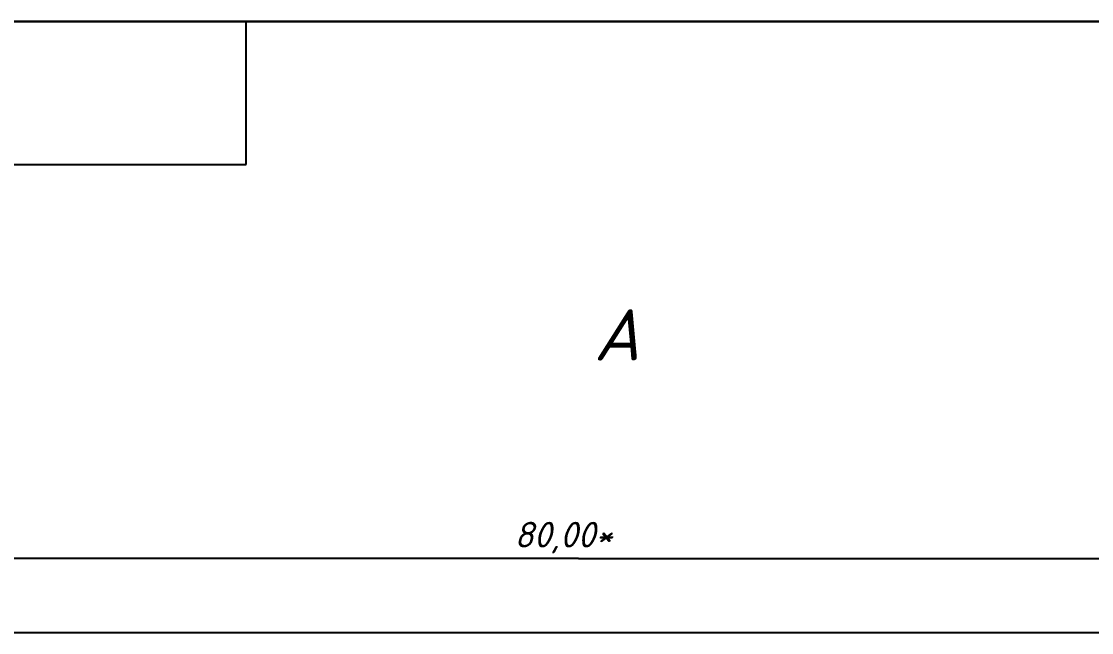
# Model space of a CAD drawing. Header units: inches. Extents: x 5 to 589, y -420 to -5.
# Drawn here: x 68 to 172.7, y -64.8 to -5 of the extents above; entities that cross this region are included whole.
import ezdxf

# ---------------------------------------------------------------- set-up
doc = ezdxf.new("R2010")
doc.units = ezdxf.units.IN
doc.header["$MEASUREMENT"] = 0
doc.styles.add('ISOCPEUR1', font='isocpeui.ttf', dxfattribs={"height": 4.7625})

msp = doc.modelspace()

# ---------------------------------------------------------------- linework, layer by layer
at = {"color": 18, "true_color": 0x000000}
for p, q in [((5, -5), (589, -5)), ((90, -5), (20, -5)), ((589, -5), (20, -5)), ((90, -19), (90, -5)), ((20, -19), (90, -19)), ((122.5, -57.5), (53.24, -57.5)), ((122.5, -57.5), (211.62, -57.5)), ((56.43, -64.75), (208.43, -64.75))]:
    msp.add_line(p, q, dxfattribs=at)
at = {"color": 7, "true_color": 0xffffff}
for p, q in [((90, -5), (20, -5)), ((589, -5), (20, -5)), ((90, -19), (90, -5)), ((20, -19), (90, -19))]:
    msp.add_line(p, q, dxfattribs=at)

# ---------------------------------------------------------------- texts
at = {"color": 18, "true_color": 0x000000, "style": 'ISOCPEUR1'}
for s, height, p in [('A', 5.01, (123.98, -38.15)), ('80,00*', 2.507, (116.22, -56.43))]:
    msp.add_text(s, height=height, dxfattribs=at).set_placement(p)

doc.saveas('drawing.dxf')
